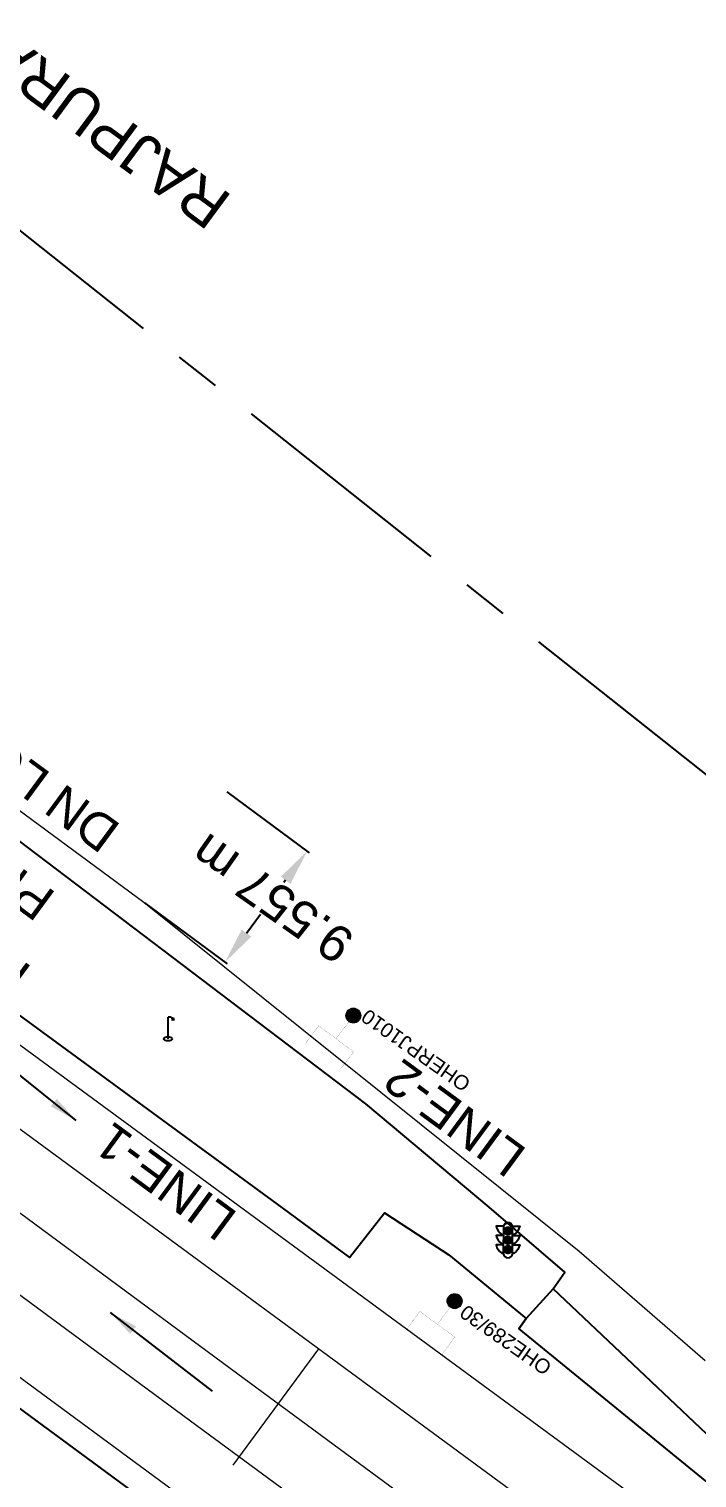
# Model space of a CAD drawing. Header units: metres. Extents: x 646303 to 662875, y 3366650 to 3378730.
# Drawn here: x 653079.4 to 653125.6, y 3373664.8 to 3373765.2 of the extents above; entities that cross this region are included whole.
import ezdxf
from ezdxf.enums import TextEntityAlignment as Align

# ---------------------------------------------------------------- set-up
doc = ezdxf.new("R2010")
doc.units = ezdxf.units.M
doc.header["$MEASUREMENT"] = 0
doc.header["$PDMODE"] = 3
doc.header["$PDSIZE"] = 0.5
doc.linetypes.add('CENTER', pattern=[50.8, 31.75, -6.35, 6.35, -6.35])
for name, color, linetype in [('DFCC Boundary', 6, 'CENTER'), ('Dimension', 10, 'Continuous'), ('FOOTPATH', 251, 'Continuous'), ('LAMP_POST', 7, 'Continuous'), ('PLATFORM', 7, 'Continuous'), ('SIGNAL_POST', 8, 'Continuous'), ('TOPO_TEXT', 251, 'Continuous'), ('Village Name', 7, 'Continuous')]:
    doc.layers.add(name, color=color, linetype=linetype)
for name, color, linetype, lineweight in [('Existing Chainage', 7, 'Continuous', 0), ('Existing IR Track', 143, 'Continuous', 0), ('flow direction', 7, 'Continuous', 0), ('OHE MAST', 8, 'Continuous', 0), ('OHE MAST TEXT', 8, 'Continuous', 0), ("RAJPURA STN. SRJ's", 251, 'Continuous', 0)]:
    doc.layers.add(name, color=color, linetype=linetype, lineweight=lineweight)
doc.styles.get("Standard").update_dxf_attribs({"font": 'arial.ttf'})
doc.styles.add('Vill txt', font='arial.ttf', dxfattribs={"height": 3})
doc.dimstyles.new('DIM', dxfattribs={"dimtxt": 2.5, "dimasz": 2.5, "dimexe": 0.18, "dimexo": 0.0625, "dimgap": 0.09, "dimtad": 0, "dimtih": 1, "dimtoh": 1, "dimdec": 3, "dimzin": 0, "dimdsep": 46, "dimtxsty": 'Standard', "dimcen": 0.09, "dimadec": 0, "dimazin": 0, "dimtfac": 1, "dimtdec": 3, "dimtofl": 0, "dimtmove": 0, "dimatfit": 3, "dimfxl": 1, "dimtolj": 1, "dimtzin": 0, "dimarcsym": 0})
doc.dimstyles.new('ISO-25', dxfattribs={"dimtxt": 2.5, "dimasz": 2.5, "dimexe": 1.25, "dimexo": 0.625, "dimtad": 1, "dimtxsty": 'Standard', "dimcen": 2.5, "dimadec": 0, "dimazin": 0, "dimtfac": 1, "dimtmove": 0, "dimatfit": 3, "dimfxl": 1, "dimarcsym": 0})

# ---------------------------------------------------------------- blocks, each defined once
blk = doc.blocks.new('LP')
for points in [[(0, 0), (0, 1.5)], [(0.25, 1.35), (0.44, 1.35)]]:
    blk.add_lwpolyline(points)
for centre, radius, start, end in [((0.07, 0.99), 0.519, 57.6425, 97.3165), ((0.34, 1.33), 0.094, 11.7012, 168.0476)]:
    blk.add_arc(centre, radius, start, end)
blk.add_ellipse((0.35, 1.36), major_axis=(0.0017, 0.0438), ratio=0.461056, start_param=1.74022, end_param=4.575836)
at = {"extrusion": (0, 0, -1)}
blk.add_ellipse((0, 0.01), major_axis=(0.308, 0), ratio=0.400495, dxfattribs=at)
blk = doc.blocks.new('SIG')
for color, points in [(1, [(-0.22, 0.42, 0.180295), (-0.01, 0.33, -0.00255), (0.01, 0.33, -0.00255), (0.02, 0.33, 0.180295), (0.23, 0.42, -0.002654), (0.25, 0.44, 0.184495), (0.33, 0.65, 1.000001), (-0.32, 0.65, 0.184495), (-0.24, 0.44, -0.002654)]), (2, [(0.23, -0.23, -0.002654), (0.25, -0.21, 0.184495), (0.33, 0.01, 1.000001), (-0.32, 0.01, 0.184495), (-0.24, -0.21, -0.002654), (-0.22, -0.23, 0.180295), (-0.01, -0.32, -0.00255), (0.01, -0.32, -0.00255), (0.02, -0.32, 0.180295)]), (3, [(0.23, -0.88, -0.002654), (0.25, -0.86, 0.184495), (0.33, -0.64, 1.000001), (-0.32, -0.64, 0.184495), (-0.24, -0.86, -0.002654), (-0.22, -0.88, 0.395599)])]:
    blk.add_hatch(color=color).paths.add_polyline_path(points)
for p, q in [((-0.31, 0.98), (-0.32, -0.9)), ((0.33, -0.9), (0.32, 0.98))]:
    blk.add_line(p, q)
for points in [[(-0.31, 0.98), (-0.81, 0.98, 0.198758), (-0.42, 0.41, 0.003814), (-0.31, 0.39, 0.003814)], [(-0.31, 0.33), (-0.81, 0.33, 0.198758), (-0.42, -0.23, 0.003727), (-0.32, -0.26, 0.003727)], [(0.32, 0.98), (0.82, 0.98, -0.198758), (0.44, 0.41, -0.003814), (0.32, 0.39, -0.003814)], [(0.32, 0.33), (0.82, 0.33, -0.198758), (0.44, -0.23, -0.003727), (0.33, -0.26, -0.003727)], [(-0.32, -0.32), (-0.81, -0.32, 0.198758), (-0.42, -0.88, 0.003639), (-0.32, -0.9)], [(0.33, -0.32), (0.82, -0.32, -0.198758), (0.44, -0.88, -0.003639), (0.33, -0.9)]]:
    blk.add_lwpolyline(points, format="xyb")
for centre, radius, start, end in [((0.01, 0.91), 0.324, 12.4049, 167.5951), ((0.01, 0.81), 0.357, 27.7578, 152.2422), ((0.01, -0.9), 0.324, 181.4572, 358.5428)]:
    blk.add_arc(centre, radius, start, end)
blk = doc.blocks.new('OHE MAST')
h = blk.add_hatch(color=256)
edge = h.paths.add_edge_path()
edge.add_arc((0, 0), 0.514, 0, 360)
at = {"const_width": 0.01, "flags": 128}
for points in [[(1.5, 3.5), (1.5, 2), (-1.5, 2), (-1.5, 3.5)], [(0, 2), (0, 0)]]:
    blk.add_lwpolyline(points, dxfattribs=at)
blk.add_circle((0, 0), 0.514)
blk = doc.blocks.new('*D7239')
at = {"layer": 'Defpoints', "color": 0, "transparency": 16777216}
for p in [(653093.04, 3373712.36), (653098.65, 3373708.22), (653087.36, 3373704.68)]:
    blk.add_point(p, dxfattribs=at)
at = {"layer": 'Dimension', "color": 0, "lineweight": -2, "transparency": 16777216}
for p, q in [((653093.1, 3373712.33), (653098.79, 3373708.11)), ((653097.16, 3373706.21), (653097.04, 3373706.05)), ((653087.41, 3373704.64), (653093.11, 3373700.43)), ((653094.45, 3373702.55), (653095.42, 3373703.85))]:
    blk.add_line(p, q, dxfattribs=at)
at = {"layer": 'Dimension', "color": 0, "transparency": 16777216}
for points in [[(653096.83, 3373706.46), (653097.5, 3373705.96), (653098.65, 3373708.22)], [(653094.12, 3373702.79), (653094.79, 3373702.3), (653092.97, 3373700.54)]]:
    blk.add_solid(points, dxfattribs=at)
at = {"layer": 'Dimension', "color": 0, "lineweight": 0, "transparency": 16777216, "insert": (653096.23, 3373704.95), "char_height": 2.5, "attachment_point": 5, "rotation": 145}
blk.add_mtext('\\A1;9.557 m', dxfattribs=at)

msp = doc.modelspace()

# ---------------------------------------------------------------- linework, layer by layer
at = {"layer": 'DFCC Boundary', "ltscale": 0.5, "flags": 128}
msp.add_lwpolyline([(655695.597, 3371812.1897), (655640.8822, 3371912.823), (655580.0449, 3371996.7158), (655509.7792, 3372062.0857), (655426.9534, 3372113.9756), (655342.6069, 3372167.9462), (655257.8854, 3372221.2222), (655173.2688, 3372275.363), (655087.3459, 3372327.2788), (655002.8598, 3372380.6107), (654914.5097, 3372429.9473), (654741.1355, 3372529.4419), (654650.033, 3372576.4159), (654568.6995, 3372626.155), (654571.9877, 3372630.6369), (654391.4686, 3372756.327), (654377.1337, 3372736.8494), (654004.4289, 3373016.6995), (654007.7887, 3373020.6424), (653690.5739, 3373253.6486), (653690.5425, 3373253.6059), (653433.8132, 3373453.1485), (653440.7668, 3373462.5592), (653208.8394, 3373636.5534), (653216.1698, 3373646.5105), (653142.1983, 3373700.8896), (653053.6963, 3373771.1122), (652994.4341, 3373810.5255), (652929.3691, 3373859.5713), (652860.9168, 3373902.1103), (652749.6028, 3373984.4705), (652631.2396, 3374070.7175), (652636.2281, 3374078.1704), (652537.912, 3374145.7283), (652392.904, 3374241.2711), (652388.7719, 3374235.6812), (652308.569, 3374304.8076), (652315.9256, 3374314.7669), (652103.9815, 3374448.7876), (652083.1937, 3374464.1943), (652072.7494, 3374471.9329), (652052.3219, 3374487.0684), (652038.1897, 3374497.5387), (652024.0173, 3374508.0388), (652009.8347, 3374518.5254), (651995.6683, 3374529), (651981.7515, 3374539.2836), (651967.8828, 3374549.5317), (651954.6903, 3374559.2866), (651941.4997, 3374569.04), (651923.9377, 3374582.0168), (651906.3215, 3374595.0337), (651892.0868, 3374605.5547), (651877.7985, 3374616.1153), (651861.6288, 3374628.0564), (651845.5071, 3374639.9619), (651829.5757, 3374651.7544), (651824.7911, 3374655.296), (651813.6747, 3374663.5244), (651797.4592, 3374675.4968), (651792.6217, 3374679.0685), (651809.3453, 3374701.6999), (651798.0335, 3374710.0518), (651782.3495, 3374721.6444), (651766.6655, 3374733.2369), (651750.5163, 3374745.1875), (651734.3118, 3374757.179), (651717.3274, 3374769.6994), (651700.4625, 3374782.1317), (651684.6001, 3374793.8578), (651668.5938, 3374805.6902), (651652.6806, 3374817.4203), (651636.8173, 3374829.1137), (651620.9269, 3374840.8662), (651604.9647, 3374852.6718), (651588.7459, 3374864.6312), (651572.5882, 3374876.5455), (651556.6943, 3374888.2868), (651540.8409, 3374899.9983), (651524.5553, 3374912.0488), (651508.2568, 3374924.109), (651492.7938, 3374935.5157), (651477.3997, 3374946.8715), (651461.3291, 3374958.7436), (651445.2311, 3374970.6359), (651429.3555, 3374982.3615), (651413.4375, 3374994.1184), (651396.6322, 3375006.522), (651379.7761, 3375018.963), (651363.6644, 3375030.8565), (651352.7728, 3375038.8965), (651331.6522, 3375054.4784), (651315.7738, 3375066.1947), (651299.7306, 3375078.0412), (651283.6239, 3375089.9346), (651273.9044, 3375097.1057), (651264.2377, 3375104.2378), (651243.4187, 3375119.6324), (651222.5077, 3375135.095), (651201.5462, 3375150.5784), (651180.4926, 3375166.1298), (651161.7365, 3375179.9701), (651143.0969, 3375193.7244), (651126.6442, 3375205.9373), (651110.0563, 3375218.2505), (651088.7204, 3375233.9244), (651067.5473, 3375249.4788), (651049.4448, 3375262.8672), (651031.0656, 3375276.4601), (651013.3004, 3375289.5618), (650995.6557, 3375302.5748), (650975.556, 3375317.4171), (650955.4878, 3375332.2363), (650948.8014, 3375337.1771), (650951.4372, 3375340.7501), (650937.0874, 3375351.3535), (650916.0918, 3375366.8677), (650897.9224, 3375380.2929), (650879.805, 3375393.6796), (650866.8386, 3375403.2309), (650853.9116, 3375412.7532), (650835.5886, 3375426.289), (650817.2946, 3375439.8035), (650797.968, 3375454.1206), (650778.7222, 3375468.3781), (650760.7655, 3375481.6337), (650742.8011, 3375494.8949), (650723.0807, 3375509.4255), (650703.3693, 3375523.9495), (650688.6613, 3375534.8372), (650673.8463, 3375545.804), (650653.7938, 3375560.6295), (650633.6894, 3375575.4932), (650612.6421, 3375591.0542), (650592.0153, 3375606.3042), (650570.0328, 3375622.5591), (650548.5001, 3375638.4814), (650530.5234, 3375651.793), (650512.3606, 3375665.2423), (650494.7465, 3375678.2665), (650476.9008, 3375691.462), (650459.2976, 3375704.4721), (650441.3132, 3375717.7633), (650427.1261, 3375728.1319), (650413.8099, 3375737.864), (650402.677, 3375746.2697), (650389.8486, 3375755.6668), (650377.7322, 3375764.5425), (650360.7275, 3375777.1141), (650343.7744, 3375789.6482), (650325.0342, 3375803.5254), (650306.3109, 3375817.39), (650287.6225, 3375831.2124), (650268.717, 3375845.1957), (650250.337, 3375858.8009), (650231.8256, 3375872.5033), (650215.4559, 3375884.6355), (650199.261, 3375896.6381), (650189.9351, 3375903.5429), (650184.6476, 3375907.4517), (650170.3331, 3375918.0338), (650153.2211, 3375930.7288), (650135.9365, 3375943.5518), (650119.2313, 3375955.9159), (650102.3769, 3375968.3905), (650085.2738, 3375981.0461), (650068.2078, 3375993.6742), (650052.7787, 3376005.1011), (650037.4384, 3376016.4621), (650022.1728, 3376027.766), (650006.9632, 3376039.0283), (649974.7512, 3376062.8762), (649961.4537, 3376072.7117), (649948.2091, 3376082.508), (649944.476, 3376085.2722), (649918.728, 3376050.5341), (649909.4316, 3376057.4177), (649896.4092, 3376067.0604), (649893.7832, 3376069.0128), (649891.1645, 3376070.9437), (649888.4639, 3376072.9569), (649875.744, 3376082.3694), (649867.5551, 3376088.4016), (649853.4118, 3376098.8745), (649839.2513, 3376109.3603), (649829.0749, 3376116.9005), (649827.2194, 3376118.2675), (649818.0867, 3376125.0366), (649808.8566, 3376131.8779), (649793.2502, 3376143.4201), (649777.6288, 3376154.9733), (649763.6321, 3376165.3144), (649749.5741, 3376175.7007), (649733.9228, 3376187.2754), (649718.3343, 3376198.8036), (649705.3241, 3376208.4391), (649692.3703, 3376218.0327), (649678.0208, 3376228.6769), (649663.5747, 3376239.3366), (649646.4625, 3376252.0623), (649634.6272, 3376260.744), (649624.9192, 3376267.9946), (649615.0208, 3376275.3876), (649599.9831, 3376286.4834), (649588.9857, 3376294.598), (649590.032, 3376296.0132), (649586.1685, 3376298.8639), (649569.3593, 3376311.3207), (649552.641, 3376323.7102), (649537.2353, 3376335.0739), (649521.9792, 3376346.327), (649506.2408, 3376358.0035), (649490.3575, 3376369.7875), (649475.7578, 3376380.5673), (649461.1933, 3376391.3211), (649445.4753, 3376402.9572), (649429.8494, 3376414.5253), (649414.4906, 3376425.9209), (649378.3483, 3376452.6365), (649368.4603, 3376459.9984), (649352.6509, 3376471.6682), (649336.6992, 3376483.4434), (649322.3941, 3376494.1037), (649307.6557, 3376505.0862), (649290.8736, 3376517.4208), (649273.972, 3376529.8435), (649258.1992, 3376541.4854), (649242.2966, 3376553.2232), (649226.5432, 3376564.8634), (649210.8826, 3376576.435), (649195.2207, 3376588.0769), (649179.5326, 3376599.7383), (649164.9134, 3376610.5118), (649150.5177, 3376621.1205), (649135.415, 3376632.3287), (649120.2337, 3376643.5954), (649107.8929, 3376652.6743), (649095.5927, 3376661.7234), (649079.5687, 3376673.5769), (649063.4846, 3376685.4748), (649046.5651, 3376697.9756), (649029.6506, 3376710.4727), (649013.3465, 3376722.5351), (648996.9805, 3376734.6431), (648980.3936, 3376746.8979), (648963.6626, 3376759.259), (648946.7453, 3376771.7643), (648929.6945, 3376784.3682), (648913.5118, 3376796.3614), (648897.2206, 3376808.435), (648876.2496, 3376823.9678), (648855.1325, 3376839.6089), (648839.3985, 3376851.2044), (648823.6596, 3376862.8037), (648806.187, 3376875.7235), (648788.7814, 3376888.5937), (648772.4766, 3376900.6763), (648756.1277, 3376912.7915), (648748.6058, 3376918.3049), (648733.321, 3376929.6306), (648718.1841, 3376940.8501), (648694.1574, 3376958.9078), (648686.9154, 3376964.1595), (648685.9321, 3376964.8321), (648667.95, 3376978.2197), (648649.3198, 3376992.1471), (648633.5557, 3377003.8368), (648617.684, 3377015.6038), (648613.3865, 3377018.7718), (648613.1308, 3377018.4261), (648605.39, 3377024.1325), (648593.439, 3377032.9404), (648576.5994, 3377045.3816), (648559.8787, 3377057.7351), (648542.9247, 3377070.3132), (648525.9483, 3377082.908), (648511.3109, 3377093.7409), (648496.5572, 3377104.6599), (648477.562, 3377118.7172), (648458.5464, 3377132.7896), (648451.3349, 3377138.2101), (648435.5918, 3377149.862), (648422.1096, 3377159.9046), (648408.3664, 3377170.0637), (648394.6863, 3377180.1761), (648381.6588, 3377189.818), (648368.6059, 3377199.4787), (648354.1188, 3377210.196), (648339.6473, 3377220.9017), (648325.8166, 3377231.1386), (648311.9735, 3377241.3853), (648297.2469, 3377252.2824), (648283.6168, 3377262.3688), (648282.6002, 3377260.9951), (648281.5015, 3377261.8082), (648268.446, 3377271.4578), (648255.3849, 3377281.1115), (648243.3023, 3377290.0413), (648231.5826, 3377298.7116), (648230.1246, 3377299.843), (648216.137, 3377310.1827), (648202.3989, 3377320.3379), (648187.9045, 3377331.0225), (648173.4524, 3377341.7035), (648159.964, 3377351.7009), (648146.3755, 3377361.7726), (648132.3698, 3377372.1252), (648118.3132, 3377382.5155), (648104.5683, 3377392.6752), (648090.8453, 3377402.8186), (648079.0331, 3377411.5788), (648067.1746, 3377420.3734), (648052.1864, 3377431.461), (648037.1291, 3377442.5999), (648023.4384, 3377452.7367), (648009.6421, 3377462.9518), (647998.5681, 3377471.1475), (647977.6651, 3377486.6371), (647970.8013, 3377491.7424), (647954.3046, 3377504.0127), (647940.5645, 3377514.1537), (647927.1436, 3377524.0583), (647912.5029, 3377534.9198), (647897.7662, 3377545.8524), (647883.3488, 3377556.5286), (647868.9785, 3377567.1699), (647855.3948, 3377577.2425), (647841.7032, 3377587.3948), (647828.8284, 3377596.8277), (647815.9828, 3377606.2395), (647798.869, 3377618.9232), (647787.996, 3377626.9816), (647769.1212, 3377640.9619), (647756.6675, 3377650.183), (647742.624, 3377660.5991), (647728.5049, 3377671.0713), (647713.635, 3377682.0926), (647698.699, 3377693.1628), (647681.9918, 3377705.517), (647665.4025, 3377717.7839), (647652.0515, 3377727.6811), (647638.8028, 3377737.5025), (647625.2604, 3377747.546), (647611.724, 3377757.585), (647601.846, 3377764.9047), (647586.5632, 3377776.2354), (647574.9107, 3377784.8659), (647552.1318, 3377801.7377), (647544.5766, 3377807.3492), (647531.2096, 3377817.2774), (647518.7824, 3377826.4783), (647506.3678, 3377835.6698), (647493.0662, 3377845.5438), (647479.7149, 3377855.4547), (647466.3541, 3377865.3556), (647452.9886, 3377875.26), (647440.1702, 3377884.755), (647427.3392, 3377894.2595), (647421.9004, 3377898.2902), (647422.4016, 3377898.9655), (647413.1507, 3377905.8213), (647398.5546, 3377916.6386), (647385.2867, 3377926.4568), (647372.1159, 3377936.2032), (647357.4127, 3377947.1112), (647351.2811, 3377951.6601), (647330.0092, 3377967.4105), (647317.4471, 3377976.6964), (647304.414, 3377986.3606), (647291.335, 3377996.0589), (647278.7541, 3378005.3917), (647266.0777, 3378014.7954), (647252.9457, 3378024.4462), (647239.9839, 3378033.9719), (647225.7512, 3378044.5255), (647211.5179, 3378055.0796), (647196.511, 3378066.208), (647181.4966, 3378077.3419), (647167.7872, 3378087.5064), (647154.0498, 3378097.6917), (647140.7668, 3378107.5414), (647127.4862, 3378117.3893), (647113.2521, 3378127.9375), (647099.0375, 3378138.4713), (647085.0268, 3378148.8592), (647070.9977, 3378159.2608), (647056.5444, 3378169.9697), (647042.0873, 3378180.6814), (647027.5624, 3378191.4464), (647013.0728, 3378202.1851), (646999.864, 3378211.9684), (646986.6741, 3378221.7376), (646973.6148, 3378231.4185), (646960.4875, 3378241.1499), (646945.7953, 3378252.0414), (646931.0256, 3378262.9902), (646930.6274, 3378263.2852), (646951.9475, 3378292.0562)], dxfattribs=at)
at = {"layer": 'Existing Chainage', "color": 0, "linetype": 'Continuous', "lineweight": 13, "flags": 128}
msp.add_lwpolyline([(653093.5445, 3373665.6978), (653099.4703, 3373673.7529)], dxfattribs=at)
at = {"layer": 'Existing IR Track', "flags": 128}
for points in [[(653126.201, 3373672.9183), (653117.4788, 3373680.4895), (653087.364, 3373704.6777), (653056.855, 3373727.188), (653018.3304, 3373755.5417), (652949.7314, 3373806.0918), (652919.4102, 3373828.3832), (652886.5558, 3373852.6383), (652863.3459, 3373869.7541), (652829.5996, 3373894.7682), (652804.5726, 3373913.1994), (652777.4858, 3373933.2401), (652748.3787, 3373954.897), (652719.3268, 3373976.3993), (652697.0863, 3373992.8052), (652679.5191, 3374005.8061), (652662.2454, 3374018.5936), (652647.6982, 3374029.2881), (652630.8054, 3374041.7311), (652618.4234, 3374050.8725), (652602.9383, 3374062.3321), (652587.4496, 3374073.837), (652571.5248, 3374085.4632), (652521.2923, 3374117.2724)], [(653150.8967, 3373618.7451), (653124.3648, 3373638.158), (653088.091, 3373664.889), (653052.5048, 3373691.1437), (653021.0346, 3373714.3765), (652988.1136, 3373738.659), (652952.7205, 3373764.7408), (652912.8499, 3373794.2057), (652881.4043, 3373817.31), (652850.5782, 3373839.9979), (652815.81, 3373865.6463), (652785.1919, 3373888.2845), (652753.7133, 3373911.4717), (652720.2865, 3373936.0479), (652700.5729, 3373950.583), (652688.0284, 3373959.8103), (652677.4201, 3373967.6447), (652661.1815, 3373979.5816), (652643.2361, 3373992.7955), (652628.4274, 3374003.737)], [(653135.9219, 3373652.7543), (653117.1724, 3373666.5456), (653081.2038, 3373693.0024), (653047.7357, 3373717.6201), (653030.0984, 3373730.5933), (653015.4925, 3373741.3414), (652997.404, 3373754.6522), (652981.2511, 3373766.5497), (652962.9593, 3373780.0226), (652943.5973, 3373794.28), (652923.905, 3373808.7805), (652908.1175, 3373820.4499), (652892.003, 3373832.3608), (652876.9771, 3373843.4357), (652858.9245, 3373856.7413), (652844.1672, 3373867.6389), (652826.8673, 3373880.4142), (652811.28, 3373891.9347)], [(652808.5586, 3373888.255), (652824.0478, 3373876.8364), (652841.4696, 3373863.9903), (652856.2532, 3373853.0893), (652874.2787, 3373839.7854), (652889.1839, 3373828.7843), (652905.4351, 3373816.8222), (652921.0614, 3373805.3201), (652940.9195, 3373790.6559), (652960.2688, 3373776.3674), (652978.5385, 3373762.8814), (652994.7899, 3373750.8853), (653012.7619, 3373737.6453), (653027.2504, 3373726.9717), (653044.9872, 3373713.8992), (653078.4328, 3373689.2511), (653095.5978, 3373676.6021), (653114.3889, 3373662.778), (653132.956, 3373649.093)], [(652821.2125, 3373873.2335), (652838.7376, 3373860.3047), (652853.6449, 3373849.3073), (652871.5361, 3373836.0837), (652886.231, 3373825.2225), (652902.6861, 3373813.1154), (652918.3143, 3373801.6168), (652938.167, 3373786.9423), (652957.7989, 3373772.4305), (652975.7786, 3373759.1557), (652993.9181, 3373745.7628), (653010.0019, 3373733.9256), (653026.3209, 3373721.9154), (653042.2237, 3373710.1702), (653058.3068, 3373698.2919), (653075.6422, 3373685.4862), (653093.3343, 3373672.417), (653111.5589, 3373658.9601), (653130.0925, 3373645.275)], [(652818.6998, 3373869.4947), (652836.047, 3373856.6678), (652853.5109, 3373843.7546), (652868.8491, 3373832.4489), (652884.3596, 3373821.0161), (652899.9869, 3373809.4659), (652915.6899, 3373797.8596), (652935.4594, 3373783.28), (652955.226, 3373768.7026), (652973.0824, 3373755.511), (652990.9668, 3373742.2987), (653007.2986, 3373730.2648), (653023.685, 3373718.1906), (653039.5114, 3373706.5041), (653055.4056, 3373694.7677), (653072.9272, 3373681.8171), (653090.5717, 3373668.7758), (653108.856, 3373655.3032), (653127.204, 3373641.7838)]]:
    msp.add_lwpolyline(points, dxfattribs=at)
at = {"layer": 'FOOTPATH', "linetype": 'Continuous'}
msp.add_polyline3d([(653115.666, 3373677.901, 268.873), (653113.801, 3373675.867, 268.858), (653113.291, 3373675.14, 268.878), (653133.939, 3373658.292, 268.841), (653138.201, 3373655.025, 268.937), (653149.431, 3373645.792, 268.973), (653136.804, 3373628.104, 268.916), (653137.963, 3373627.244, 268.917), (653152.171, 3373646.012, 268.984), (653139.238, 3373656.316, 268.936), (653135.204, 3373659.425, 268.806)], close=True, dxfattribs=at)
at = {"layer": 'PLATFORM', "linetype": 'Continuous'}
for points in [[(652669.243, 3374004.067, 269.575), (652689.213, 3373989.595, 269.652), (652701.278, 3373980.4997, 269.525), (652702.5316, 3373982.141, 269.525), (652715.964, 3373972.254, 269.688), (652714.877, 3373970.319, 269.503), (652714.877, 3373970.319, 269.503), (652712.036, 3373967.475, 269.076), (652716.901, 3373963.938, 269.643), (652763.215, 3373929.705, 269.661), (652799.634, 3373902.66, 269.667), (652884.63, 3373839.819, 269.643), (652931.86, 3373805.204, 269.529), (652979.135, 3373770.293, 269.511), (653028.214, 3373734.174, 269.551), (653069.051, 3373703.964, 269.553), (653096.933, 3373683.524, 269.558), (653101.589, 3373680.073, 268.752), (653104.004, 3373683.171, 269.078), (653108.457, 3373680.268, 269.511), (653113.801, 3373675.867, 268.858)], [(653113.29, 3373675.142, 268.878), (653113.801, 3373675.867, 268.858), (653115.666, 3373677.901, 268.873), (653116.492, 3373679.074, 268.871), (653111.237, 3373683.575, 269.527), (653102.705, 3373690.716, 269.503), (653074.593, 3373712.055, 269.536), (653034.011, 3373741.861, 269.534), (652986.021, 3373777.355, 269.532), (652946.277, 3373806.659, 269.53), (652892.624, 3373846.04, 269.63), (652804.761, 3373910.9, 269.693), (652764.959, 3373940.443, 269.69), (652717.976, 3373975.248, 269.631), (652692.682, 3373993.91, 269.605)]]:
    msp.add_polyline3d(points, dxfattribs=at)
msp.add_polyline3d([(653133.564, 3373622.078, 268.998), (653137.196, 3373626.382, 268.851), (653132.641, 3373629.898, 269.688), (653011.325, 3373719.384, 269.843), (652994.236, 3373731.977, 269.692), (652991.521, 3373728.951, 269.642), (653008.106, 3373715.846, 269.909), (653088.505, 3373656.501, 269.827), (653087.668, 3373655.169, 269.785), (653129.261, 3373625.057, 269.744)], close=True, dxfattribs=at)

# ---------------------------------------------------------------- block references
at = {"layer": 'LAMP_POST', "linetype": 'Continuous'}
msp.add_blockref('LP', (653089.027, 3373695.22, 271.31), dxfattribs=at)
at = {"layer": 'OHE MAST', "color": 2, "rotation": 143.3908318566117}
for p in [(653101.851, 3373696.839), (653108.854, 3373677.062)]:
    msp.add_blockref('OHE MAST', p, dxfattribs=at)
at = {"layer": 'SIGNAL_POST', "linetype": 'Continuous'}
msp.add_blockref('SIG', (653112.538, 3373681.273, 269.347), dxfattribs=at)

# ---------------------------------------------------------------- texts
at = {"layer": 'OHE MAST TEXT'}
for s, p in [('OHERPJ1010', (653106.173, 3373694.428)), ('OHE289/30', (653112.3882, 3373674.3654))]:
    msp.add_text(s, height=1, rotation=145, dxfattribs=at).set_placement(p, align=Align.MIDDLE_CENTER)
at = {"layer": "RAJPURA STN. SRJ's", "color": 7}
for s, p in [('DN LOOP  CSR-862.99 m (SRJ TO FM)', (653085.8663, 3373709.9853)), ('LINE-2', (653113.9628, 3373687.5169)), ('LINE-1', (653093.9481, 3373683.1144))]:
    msp.add_text(s, height=2.5, rotation=143.627903, dxfattribs=at).set_placement(p)
at = {"layer": 'TOPO_TEXT'}
for s, p in [('Platform-3', (653081.372, 3373705.279)), ('Platform-2', (653079.6994, 3373700.144))]:
    msp.add_text(s, height=2.5, rotation=143.71038, dxfattribs=at).set_placement(p)
at = {"layer": 'Village Name', "style": 'Vill txt'}
msp.add_text('RAJPURA  VILLAGE', height=3, rotation=143.577192, dxfattribs=at).set_placement((653076.846, 3373764.0225), align=Align.MIDDLE_CENTER)

# ---------------------------------------------------------------- dimensions: what is measured, and where the dimension line sits
at = {"layer": 'Dimension', "color": 10, "lineweight": 0}
dim = msp.add_linear_dim(base=(653098.6471, 3373708.2216), p1=(653087.364, 3373704.6777), p2=(653093.045, 3373712.3628), angle=53.527682, dimstyle='DIM', override={"dimpost": ' m'}, dxfattribs=at)
dim.commit()
dim.dimension.update_dxf_attribs({"geometry": '*D7239', "text_midpoint": (653096.2305, 3373704.9524), "dimtype": 129, "text_rotation": 145})

# ---------------------------------------------------------------- leaders
at = {"layer": 'flow direction', "lineweight": 0}
for points in [[(653082.6772, 3373689.5639), (653076.3698, 3373694.6241)], [(653085.0321, 3373676.2687), (653092.0922, 3373670.8312)]]:
    msp.add_leader(points, dimstyle='ISO-25', override={"dimtxt": 0.5, "dimasz": 2, "dimtad": 0}, dxfattribs=at)

doc.saveas('drawing.dxf')
